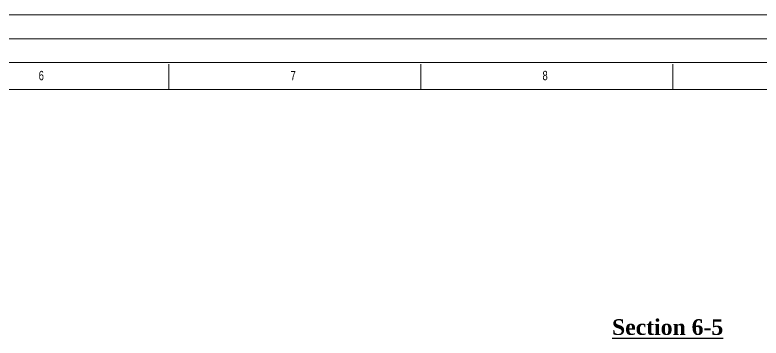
# Model space of a CAD drawing. Header units: millimetres. Extents: x 3220 to 226993, y 817 to 176024.
# Drawn here: x 90129 to 104690, y 111792 to 118089 of the extents above; entities that cross this region are included whole.
import ezdxf

# ---------------------------------------------------------------- set-up
doc = ezdxf.new("R2010")
doc.units = ezdxf.units.MM
doc.styles.add('SLDTEXTSTYLE0', font='TXT', dxfattribs={"width": 0.75})
doc.styles.get("Standard").update_dxf_attribs({"font": 'arial.ttf'})

# ---------------------------------------------------------------- blocks, each defined once
blk = doc.blocks.new('A1 E1-200')
at = {"color": 1, "linetype": 'Continuous', "lineweight": 18}
for p, q in [((-164800, 116400), (0, 116400)), ((-162844, 114440), (-1960, 114440)), ((-164800, 0), (0, 0))]:
    blk.add_line(p, q, dxfattribs=at)
at = {"linetype": 'Continuous', "lineweight": 18}
for p, q in [((-163879, 115487), (-937, 115487)), ((-163879, 931), (-937, 931))]:
    blk.add_line(p, q, dxfattribs=at)
at = {"color": 5, "linetype": 'Continuous', "lineweight": 15}
for p, q in [((-101999, 114439), (-101999, 115419)), ((-92200, 115419), (-92200, 114439)), ((-82402, 114439), (-82402, 115419))]:
    blk.add_line(p, q, dxfattribs=at)
at = {"color": 1, "linetype": 'Continuous', "lineweight": 15}
blk.add_line((-164800, 0), (0, 0), dxfattribs=at)
at = {"color": 5, "linetype": 'Continuous', "lineweight": 15, "char_height": 363, "attachment_point": 1, "style": 'SLDTEXTSTYLE0'}
for s, insert in [('6', (-107061, 115158)), ('7', (-97263, 115158)), ('8', (-87465, 115158))]:
    blk.add_mtext(s, dxfattribs=dict(at, insert=insert))

msp = doc.modelspace()

# ---------------------------------------------------------------- block references
at = {"xscale": 0.5017310599597968, "yscale": 0.5017310599597968, "zscale": 0.5017310599597968}
for p in [(144308.2, 117622.2), (144308.2, 59220.8)]:
    msp.add_blockref('A1 E1-200', p, dxfattribs=at)

# ---------------------------------------------------------------- texts
at = {"insert": (101780.6, 112159.2), "char_height": 306.141, "attachment_point": 1}
msp.add_mtext_dynamic_manual_height_columns('{\\fTimes New Roman|b1|i0|c0|p18;\\LSection 6-5}', width=5027.93, gutter_width=17.5, heights=[0], dxfattribs=at)

doc.saveas('drawing.dxf')
